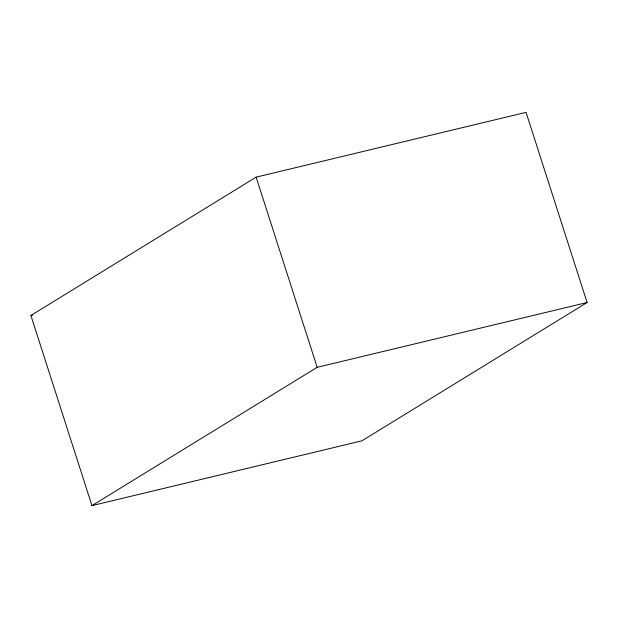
<?xml version="1.0" encoding="UTF-8"?>
<svg xmlns="http://www.w3.org/2000/svg" width="618" height="618" viewBox="0 0 618 618"><rect width="100%" height="100%" fill="white"/><g stroke="black" fill="none" stroke-linecap="round" stroke-linejoin="round"><path stroke-width="0.93" d="M30.9 315.481L256.13 177.15L526.049 112.36L587.1 302.519L361.87 440.85L91.951 505.64L30.9 315.481L32.777 315.033M91.951 505.64L317.181 367.308L587.1 302.519M256.13 177.15L317.181 367.308"/></g></svg>
